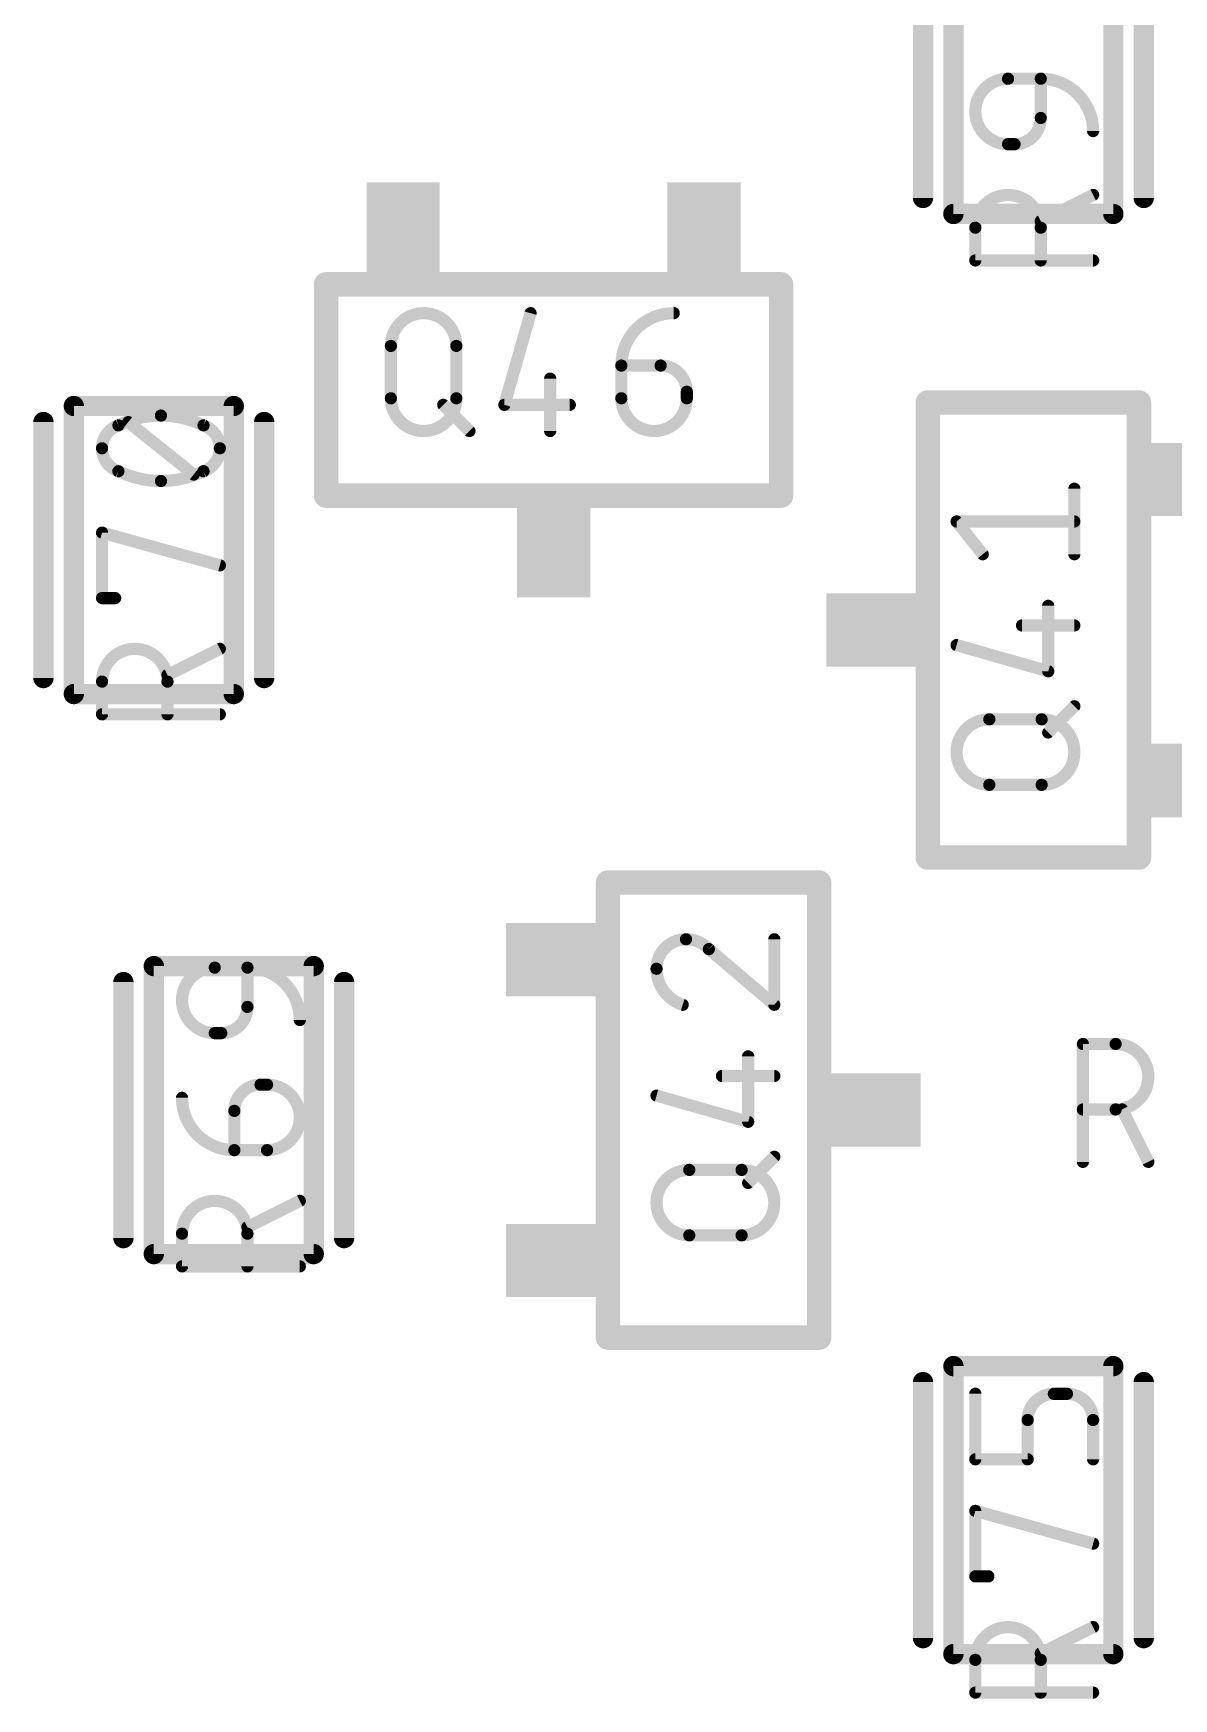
# Model space of a CAD drawing. Extents: x 0 to 107, y -11 to 54.
# Drawn here: x 63.75 to 70.88, y 36.82 to 47.23 of the extents above; entities that cross this region are included whole.
import ezdxf

# ---------------------------------------------------------------- set-up
doc = ezdxf.new("R2010")
doc.units = 0
for name, color, linetype in [('117', 253, 'CONTINUOUS'), ('21', 253, 'CONTINUOUS'), ('51', 253, 'CONTINUOUS')]:
    doc.layers.add(name, color=color, linetype=linetype)

# ---------------------------------------------------------------- blocks, each defined once
blk = doc.blocks.new('RECT')
blk.add_solid([(-0.5, -0.5), (0.5, -0.5), (-0.5, 0.5), (0.5, 0.5)])

msp = doc.modelspace()

# ---------------------------------------------------------------- linework, layer by layer
at = {"layer": '117'}
for points, const_width in [([(69.8416, 46.9453, 1), (69.8416, 46.5361)], 0.0762), ([(69.8416, 46.9644, 1), (69.8416, 46.9263)], 0.0381), ([(69.8416, 46.9263, 1), (69.8416, 46.9644)], 0.0381), ([(70.0652, 46.9453, 1), (70.0271, 46.9453)], 0.0381), ([(70.3736, 46.618, 0.4142), (70.0462, 46.9453)], 0.0762), ([(70.0462, 46.9644, 1), (70.0462, 46.9263)], 0.0381), ([(70.0462, 46.9263, 1), (70.0462, 46.9644)], 0.0381), ([(69.8825, 46.5361, 0.4142), (70.0462, 46.6998)], 0.0762), ([(70.0652, 46.6998, 1), (70.0271, 46.6998)], 0.0381), ([(70.0271, 46.6998, 1), (70.0652, 46.6998)], 0.0381), ([(70.3545, 46.618, 1), (70.3926, 46.618)], 0.0381), ([(69.8416, 46.5552, 1), (69.8416, 46.5171)], 0.0381), ([(69.8416, 46.5171, 1), (69.8416, 46.5552)], 0.0381), ([(69.8825, 46.5552, 1), (69.8825, 46.5171)], 0.0381), ([(69.8825, 46.5171, 1), (69.8825, 46.5552)], 0.0381), ([(70.0462, 46.0143, 1), (69.637, 46.0143)], 0.0762), ([(70.3821, 46.2019, 1), (70.365, 46.236)], 0.0381), ([(69.656, 46.0143, 1), (69.6179, 46.0143)], 0.0381), ([(69.6179, 46.0143, 1), (69.656, 46.0143)], 0.0381), ([(70.0377, 46.0723, 1), (70.0547, 46.0382)], 0.0381), ([(70.0652, 46.0143, 1), (70.0271, 46.0143)], 0.0381), ([(70.0271, 46.0143, 1), (70.0652, 46.0143)], 0.0381), ([(69.637, 45.8288, 1), (69.637, 45.7907)], 0.0381), ([(69.6179, 45.8097, 1), (69.656, 45.8097)], 0.0381), ([(70.0271, 45.8097, 1), (70.0652, 45.8097)], 0.0381), ([(70.3736, 45.7907, 1), (70.3736, 45.8288)], 0.0381), ([(66.3919, 45.2755, 1), (65.9826, 45.2755)], 0.0762), ([(66.8742, 45.4749, 1), (66.8376, 45.4854)], 0.0381), ([(67.7511, 45.4802, 0.4142), (67.4237, 45.1528)], 0.0762), ([(67.7511, 45.4611, 1), (67.7511, 45.4992)], 0.0381), ([(66.0017, 45.2755, 1), (65.9636, 45.2755)], 0.0381), ([(65.9636, 45.2755, 1), (66.0017, 45.2755)], 0.0381), ([(66.4109, 45.2755, 1), (66.3728, 45.2755)], 0.0381), ([(66.3728, 45.2755, 1), (66.4109, 45.2755)], 0.0381), ([(67.4237, 45.1718, 1), (67.4237, 45.1337)], 0.0381), ([(67.4428, 45.1528, 1), (67.4047, 45.1528)], 0.0381), ([(67.4047, 45.1528, 1), (67.4428, 45.1528)], 0.0381), ([(67.8329, 44.9891, 0.4142), (67.6692, 45.1528)], 0.0762), ([(67.6692, 45.1718, 1), (67.6692, 45.1337)], 0.0381), ([(67.6692, 45.1337, 1), (67.6692, 45.1718)], 0.0381), ([(66.9977, 45.0709, 1), (66.9596, 45.0709)], 0.0381), ([(65.9826, 44.9482, 1), (66.3919, 44.9482)], 0.0762), ([(66.0017, 44.9482, 1), (65.9636, 44.9482)], 0.0381), ([(65.9636, 44.9482, 1), (66.0017, 44.9482)], 0.0381), ([(66.4109, 44.9482, 1), (66.3728, 44.9482)], 0.0381), ([(66.3728, 44.9482, 1), (66.4109, 44.9482)], 0.0381), ([(67.4237, 44.9482, 1), (67.8329, 44.9482)], 0.0762), ([(67.4427, 44.9482, 1), (67.4047, 44.9482)], 0.0381), ([(67.4047, 44.9482, 1), (67.4428, 44.9482)], 0.0381), ([(67.852, 44.9891, 1), (67.8139, 44.9891)], 0.0381), ([(67.8139, 44.9891, 1), (67.852, 44.9891)], 0.0381), ([(67.852, 44.9482, 1), (67.8139, 44.9482)], 0.0381), ([(67.8139, 44.9482, 1), (67.852, 44.9482)], 0.0381), ([(64.5447, 44.8403, 0.1139), (64.2788, 44.7789)], 0.0762), ([(64.8107, 44.7789, 0.1139), (64.5447, 44.8403)], 0.0762), ([(64.5447, 44.8593, 1), (64.5447, 44.8212)], 0.0381), ([(64.5447, 44.8212, 1), (64.5447, 44.8593)], 0.0381), ([(66.3235, 44.9207, 1), (66.2965, 44.8938)], 0.0381), ([(66.6922, 44.9263, 1), (66.6922, 44.8882)], 0.0381), ([(66.6739, 44.9125, 1), (66.7105, 44.902)], 0.0381), ([(67.1014, 44.8882, 1), (67.1014, 44.9263)], 0.0381), ([(64.2788, 44.7789, 0.3205), (64.1764, 44.6357)], 0.0762), ([(64.2704, 44.796, 1), (64.2871, 44.7618)], 0.0381), ([(64.2849, 44.7609, 1), (64.2726, 44.7969)], 0.0381), ([(64.352, 44.8142, 1), (64.3282, 44.7845)], 0.0381), ([(64.913, 44.6357, 0.3205), (64.8107, 44.7789)], 0.0762), ([(64.8169, 44.7969, 1), (64.8046, 44.7609)], 0.0381), ([(64.8024, 44.7618, 1), (64.8191, 44.796)], 0.0381), ([(66.4602, 44.7301, 1), (66.4872, 44.757)], 0.0381), ([(66.9596, 44.7436, 1), (66.9977, 44.7436)], 0.0381), ([(64.1764, 44.6357, 0.3205), (64.2788, 44.4924)], 0.0762), ([(64.1955, 44.6357, 1), (64.1574, 44.6357)], 0.0381), ([(64.1574, 44.6357, 1), (64.1955, 44.6357)], 0.0381), ([(64.8107, 44.4924, 0.3204), (64.913, 44.6357)], 0.0762), ([(64.9321, 44.6357, 1), (64.894, 44.6357)], 0.0381), ([(64.894, 44.6357, 1), (64.9321, 44.6357)], 0.0381), ([(64.2871, 44.5096, 1), (64.2704, 44.4753)], 0.0381), ([(64.2788, 44.4924, 0.1139), (64.5447, 44.4311)], 0.0762), ([(64.2726, 44.4744, 1), (64.2849, 44.5105)], 0.0381), ([(64.5447, 44.4311, 0.1139), (64.8107, 44.4924)], 0.0762), ([(64.5447, 44.4501, 1), (64.5447, 44.412)], 0.0381), ([(64.5447, 44.412, 1), (64.5447, 44.4501)], 0.0381), ([(64.7375, 44.4571, 1), (64.7613, 44.4869)], 0.0381), ([(64.8046, 44.5105, 1), (64.8169, 44.4744)], 0.0381), ([(64.8191, 44.4753, 1), (64.8024, 44.5096)], 0.0381), ([(70.2755, 44.3829, 1), (70.2374, 44.3829)], 0.0381), ([(64.1815, 44.1271, 1), (64.1713, 44.0904)], 0.0381), ([(64.1955, 44.1088, 1), (64.1574, 44.1088)], 0.0381), ([(69.5198, 44.1974, 1), (69.5198, 44.1593)], 0.0381), ([(69.5347, 44.1902, 1), (69.505, 44.1664)], 0.0381), ([(70.2564, 44.1593, 1), (70.2564, 44.1974)], 0.0381), ([(64.9079, 43.8858, 1), (64.9181, 43.9225)], 0.0381), ([(69.6687, 43.9618, 1), (69.6984, 43.9856)], 0.0381), ([(70.2374, 43.9737, 1), (70.2755, 43.9737)], 0.0381), ([(64.1764, 43.7186, 1), (64.1764, 43.6805)], 0.0381), ([(64.1574, 43.6995, 1), (64.1955, 43.6995)], 0.0381), ([(64.2583, 43.6805, 1), (64.2583, 43.7186)], 0.0381), ([(70.1118, 43.6514, 1), (70.0737, 43.6514)], 0.0381), ([(69.9291, 43.5477, 1), (69.9291, 43.5096)], 0.0381), ([(70.2564, 43.5096, 1), (70.2564, 43.5477)], 0.0381), ([(64.5857, 43.1777, 1), (64.1764, 43.1777)], 0.0762), ([(64.9216, 43.3653, 1), (64.9045, 43.3994)], 0.0381), ([(69.5251, 43.4242, 1), (69.5146, 43.3876)], 0.0381), ([(64.1955, 43.1777, 1), (64.1574, 43.1777)], 0.0381), ([(64.1574, 43.1777, 1), (64.1955, 43.1777)], 0.0381), ([(64.5771, 43.2357, 1), (64.5942, 43.2016)], 0.0381), ([(64.6047, 43.1777, 1), (64.5666, 43.1777)], 0.0381), ([(64.5666, 43.1777, 1), (64.6047, 43.1777)], 0.0381), ([(70.0737, 43.2422, 1), (70.1118, 43.2422)], 0.0381), ([(70.0875, 43.2239, 1), (70.098, 43.2605)], 0.0381), ([(64.1764, 42.9922, 1), (64.1764, 42.9541)], 0.0381), ([(64.1574, 42.9731, 1), (64.1955, 42.9731)], 0.0381), ([(64.5666, 42.9731, 1), (64.6047, 42.9731)], 0.0381), ([(64.913, 42.9541, 1), (64.913, 42.9922)], 0.0381), ([(70.2699, 43.0102, 1), (70.243, 43.0372)], 0.0381), ([(69.7245, 42.9419, 1), (69.7245, 42.5326)], 0.0762), ([(69.7245, 42.9609, 1), (69.7245, 42.9228)], 0.0381), ([(69.7245, 42.9228, 1), (69.7245, 42.9609)], 0.0381), ([(70.0518, 42.5326, 1), (70.0518, 42.9419)], 0.0762), ([(70.0518, 42.9609, 1), (70.0518, 42.9228)], 0.0381), ([(70.0518, 42.9228, 1), (70.0518, 42.9609)], 0.0381), ([(70.0793, 42.8735, 1), (70.1062, 42.8465)], 0.0381), ([(69.7245, 42.5517, 1), (69.7245, 42.5136)], 0.0381), ([(69.7245, 42.5136, 1), (69.7245, 42.5517)], 0.0381), ([(70.0518, 42.5517, 1), (70.0518, 42.5136)], 0.0381), ([(70.0518, 42.5136, 1), (70.0518, 42.5517)], 0.0381), ([(67.8277, 41.5674, 0.4142), (67.6436, 41.3832)], 0.0762), ([(67.9709, 41.506, 0.2053), (67.8277, 41.5674)], 0.0762), ([(67.8277, 41.5864, 1), (67.8277, 41.5483)], 0.0381), ([(67.8277, 41.5483, 1), (67.8277, 41.5864)], 0.0381), ([(67.9833, 41.5205, 1), (67.9586, 41.4915)], 0.0381), ([(67.9571, 41.4928, 1), (67.9847, 41.5191)], 0.0381), ([(68.3992, 41.5674, 1), (68.3611, 41.5674)], 0.0381), ([(64.8811, 41.3903, 1), (64.8811, 40.9811)], 0.0762), ([(64.8811, 41.4093, 1), (64.8811, 41.3712)], 0.0381), ([(64.8811, 41.3712, 1), (64.8811, 41.4093)], 0.0381), ([(65.1047, 41.3903, 1), (65.0666, 41.3903)], 0.0381), ([(65.413, 41.0629, 0.4142), (65.0857, 41.3903)], 0.0762), ([(65.0857, 41.4093, 1), (65.0857, 41.3712)], 0.0381), ([(65.0857, 41.3712, 1), (65.0857, 41.4093)], 0.0381), ([(67.6436, 41.3832, 0.3252), (67.8072, 41.1581)], 0.0762), ([(67.6626, 41.3832, 1), (67.6245, 41.3832)], 0.0381), ([(67.6245, 41.3832, 1), (67.6626, 41.3832)], 0.0381), ([(64.922, 40.9811, 0.4142), (65.0857, 41.1447)], 0.0762), ([(65.1047, 41.1447, 1), (65.0666, 41.1447)], 0.0381), ([(65.0666, 41.1447, 1), (65.1047, 41.1447)], 0.0381), ([(67.8014, 41.14, 1), (67.8131, 41.1763)], 0.0381), ([(68.3611, 41.1581, 1), (68.3992, 41.1581)], 0.0381), ([(68.3678, 41.1436, 1), (68.3925, 41.1727)], 0.0381), ([(64.8811, 41.0001, 1), (64.8811, 40.962)], 0.0381), ([(64.8811, 40.962, 1), (64.8811, 41.0001)], 0.0381), ([(64.922, 41.0001, 1), (64.922, 40.962)], 0.0381), ([(64.922, 40.962, 1), (64.922, 41.0001)], 0.0381), ([(65.394, 41.0629, 1), (65.4321, 41.0629)], 0.0381), ([(70.3097, 40.9321, 1), (70.3097, 40.894)], 0.0381), ([(70.3288, 40.913, 1), (70.2907, 40.913)], 0.0381), ([(70.5143, 40.5038, 1), (70.5143, 40.913)], 0.0762), ([(70.5143, 40.9321, 1), (70.5143, 40.894)], 0.0381), ([(70.5143, 40.894, 1), (70.5143, 40.9321)], 0.0381), ([(68.2355, 40.8358, 1), (68.1974, 40.8358)], 0.0381), ([(65.1675, 40.6588, 0.4142), (65.0038, 40.4951)], 0.0762), ([(65.1675, 40.6778, 1), (65.1675, 40.6397)], 0.0381), ([(65.1675, 40.6397, 1), (65.1675, 40.6778)], 0.0381), ([(65.2084, 40.2495, 1), (65.2084, 40.6588)], 0.0762), ([(65.2084, 40.6778, 1), (65.2084, 40.6397)], 0.0381), ([(65.2084, 40.6397, 1), (65.2084, 40.6778)], 0.0381), ([(68.0528, 40.7321, 1), (68.0528, 40.694)], 0.0381), ([(68.3802, 40.694, 1), (68.3802, 40.7321)], 0.0381), ([(64.6764, 40.5769, 0.4142), (65.0038, 40.2495)], 0.0762), ([(64.6955, 40.5769, 1), (64.6574, 40.5769)], 0.0381), ([(67.6488, 40.6086, 1), (67.6383, 40.572)], 0.0381), ([(65.0229, 40.4951, 1), (64.9848, 40.4951)], 0.0381), ([(64.9848, 40.4951, 1), (65.0229, 40.4951)], 0.0381), ([(70.3097, 40.5229, 1), (70.3097, 40.4848)], 0.0381), ([(70.5143, 40.5229, 1), (70.5143, 40.4848)], 0.0381), ([(70.5143, 40.4848, 1), (70.5143, 40.5229)], 0.0381), ([(70.5723, 40.5123, 1), (70.5382, 40.4953)], 0.0381), ([(68.1974, 40.4266, 1), (68.2355, 40.4266)], 0.0381), ([(68.2112, 40.4083, 1), (68.2217, 40.4449)], 0.0381), ([(65.0038, 40.2686, 1), (65.0038, 40.2305)], 0.0381), ([(65.0038, 40.2305, 1), (65.0038, 40.2686)], 0.0381), ([(65.2084, 40.2686, 1), (65.2084, 40.2305)], 0.0381), ([(65.2084, 40.2305, 1), (65.2084, 40.2686)], 0.0381), ([(64.9848, 40.2495, 1), (65.0229, 40.2495)], 0.0381), ([(68.3936, 40.1947, 1), (68.3667, 40.2216)], 0.0381), ([(70.2907, 40.1764, 1), (70.3288, 40.1764)], 0.0381), ([(70.7019, 40.1679, 1), (70.736, 40.185)], 0.0381), ([(67.8482, 40.1263, 1), (67.8482, 39.7171)], 0.0762), ([(67.8482, 40.1453, 1), (67.8482, 40.1072)], 0.0381), ([(67.8482, 40.1072, 1), (67.8482, 40.1453)], 0.0381), ([(68.1756, 39.7171, 1), (68.1756, 40.1263)], 0.0762), ([(68.1756, 40.1453, 1), (68.1756, 40.1072)], 0.0381), ([(68.1756, 40.1072, 1), (68.1756, 40.1453)], 0.0381), ([(68.203, 40.0579, 1), (68.2299, 40.031)], 0.0381), ([(65.0857, 39.7277, 1), (64.6764, 39.7277)], 0.0762), ([(65.4216, 39.9153, 1), (65.4045, 39.9494)], 0.0381), ([(64.6955, 39.7277, 1), (64.6574, 39.7277)], 0.0381), ([(65.0771, 39.7857, 1), (65.0942, 39.7516)], 0.0381), ([(65.1047, 39.7277, 1), (65.0666, 39.7277)], 0.0381), ([(64.6574, 39.7277, 1), (64.6955, 39.7277)], 0.0381), ([(65.0666, 39.7277, 1), (65.1047, 39.7277)], 0.0381), ([(67.8482, 39.7361, 1), (67.8482, 39.698)], 0.0381), ([(67.8482, 39.698, 1), (67.8482, 39.7361)], 0.0381), ([(68.1756, 39.7361, 1), (68.1756, 39.698)], 0.0381), ([(68.1756, 39.698, 1), (68.1756, 39.7361)], 0.0381), ([(64.6764, 39.5422, 1), (64.6764, 39.5041)], 0.0381), ([(65.413, 39.5041, 1), (65.413, 39.5422)], 0.0381), ([(64.6574, 39.5231, 1), (64.6955, 39.5231)], 0.0381), ([(65.0666, 39.5231, 1), (65.1047, 39.5231)], 0.0381), ([(69.656, 38.7269, 1), (69.6179, 38.7269)], 0.0381), ([(70.128, 38.7269, 0.4142), (69.9643, 38.5632)], 0.0762), ([(70.128, 38.7459, 1), (70.128, 38.7078)], 0.0381), ([(70.128, 38.7078, 1), (70.128, 38.7459)], 0.0381), ([(70.3736, 38.5632, 0.4142), (70.2099, 38.7269)], 0.0762), ([(70.2099, 38.7459, 1), (70.2099, 38.7078)], 0.0381), ([(70.2099, 38.7078, 1), (70.2099, 38.7459)], 0.0381), ([(69.9834, 38.5632, 1), (69.9453, 38.5632)], 0.0381), ([(69.9453, 38.5632, 1), (69.9834, 38.5632)], 0.0381), ([(70.3926, 38.5632, 1), (70.3545, 38.5632)], 0.0381), ([(70.3545, 38.5632, 1), (70.3926, 38.5632)], 0.0381), ([(69.637, 38.3367, 1), (69.637, 38.2986)], 0.0381), ([(69.6179, 38.3176, 1), (69.656, 38.3176)], 0.0381), ([(69.9453, 38.3176, 1), (69.9834, 38.3176)], 0.0381), ([(69.9643, 38.2986, 1), (69.9643, 38.3367)], 0.0381), ([(70.3545, 38.3176, 1), (70.3926, 38.3176)], 0.0381), ([(69.656, 37.9953, 1), (69.6179, 37.9953)], 0.0381), ([(69.6421, 38.0137, 1), (69.6319, 37.977)], 0.0381), ([(70.3685, 37.7724, 1), (70.3787, 37.8091)], 0.0381), ([(69.637, 37.6052, 1), (69.637, 37.5671)], 0.0381), ([(69.6179, 37.5861, 1), (69.656, 37.5861)], 0.0381), ([(69.7188, 37.5671, 1), (69.7188, 37.6052)], 0.0381), ([(70.0462, 37.0643, 1), (69.637, 37.0643)], 0.0762), ([(70.3821, 37.2519, 1), (70.365, 37.286)], 0.0381), ([(69.656, 37.0643, 1), (69.6179, 37.0643)], 0.0381), ([(69.6179, 37.0643, 1), (69.656, 37.0643)], 0.0381), ([(70.0377, 37.1223, 1), (70.0547, 37.0882)], 0.0381), ([(70.0652, 37.0643, 1), (70.0271, 37.0643)], 0.0381), ([(70.0271, 37.0643, 1), (70.0652, 37.0643)], 0.0381), ([(69.637, 36.8788, 1), (69.637, 36.8407)], 0.0381), ([(69.6179, 36.8597, 1), (69.656, 36.8597)], 0.0381), ([(70.0271, 36.8597, 1), (70.0652, 36.8597)], 0.0381), ([(70.3736, 36.8407, 1), (70.3736, 36.8788)], 0.0381)]:
    msp.add_lwpolyline(points, format="xyb", dxfattribs=dict(at, const_width=const_width))
at = {"layer": '117', "const_width": 0.0762}
for points in [[(69.8416, 46.9453), (70.0462, 46.9453)], [(70.0462, 46.9453), (70.0462, 46.6998)], [(69.8825, 46.5361), (69.8416, 46.5361)], [(70.3736, 46.2189), (70.0462, 46.0553)], [(69.637, 45.8097), (69.637, 46.0143)], [(70.0462, 46.0143), (70.0462, 45.8097)], [(70.3736, 45.8097), (69.637, 45.8097)], [(66.8559, 45.4802), (66.6922, 44.9072)], [(65.9826, 44.9482), (65.9826, 45.2755)], [(66.3919, 45.2755), (66.3919, 44.9482)], [(67.4237, 45.1528), (67.6692, 45.1528)], [(67.4237, 44.9482), (67.4237, 45.1528)], [(66.9786, 45.0709), (66.9786, 44.7436)], [(67.8329, 44.9891), (67.8329, 44.9482)], [(66.31, 44.9072), (66.4737, 44.7436)], [(66.6922, 44.9072), (67.1014, 44.9072)], [(64.7494, 44.472), (64.3401, 44.7994)], [(70.2564, 43.9737), (70.2564, 44.3829)], [(64.1764, 43.6995), (64.1764, 44.1088)], [(64.1764, 44.1088), (64.913, 43.9041)], [(69.6835, 43.9737), (69.5198, 44.1783)], [(69.5198, 44.1783), (70.2564, 44.1783)], [(64.2583, 43.6995), (64.1764, 43.6995)], [(70.0928, 43.2422), (70.0928, 43.6514)], [(69.9291, 43.5286), (70.2564, 43.5286)], [(64.913, 43.3824), (64.5857, 43.2187)], [(69.5198, 43.4059), (70.0928, 43.2422)], [(64.1764, 42.9731), (64.1764, 43.1777)], [(64.5857, 43.1777), (64.5857, 42.9731)], [(64.913, 42.9731), (64.1764, 42.9731)], [(70.0928, 42.86), (70.2564, 43.0237)], [(69.7245, 42.9419), (70.0518, 42.9419)], [(70.0518, 42.5326), (69.7245, 42.5326)], [(67.9709, 41.506), (68.3802, 41.1581)], [(68.3802, 41.1581), (68.3802, 41.5674)], [(64.8811, 41.3903), (65.0857, 41.3903)], [(65.0857, 41.3903), (65.0857, 41.1447)], [(64.922, 40.9811), (64.8811, 40.9811)], [(70.3097, 40.1764), (70.3097, 40.913)], [(70.3097, 40.913), (70.5143, 40.913)], [(68.2165, 40.4266), (68.2165, 40.8358)], [(65.1675, 40.6588), (65.2084, 40.6588)], [(68.0528, 40.7131), (68.3802, 40.7131)], [(67.6436, 40.5903), (68.2165, 40.4266)], [(65.0038, 40.2495), (65.0038, 40.4951)], [(70.5143, 40.5038), (70.3097, 40.5038)], [(70.7189, 40.1764), (70.5553, 40.5038)], [(65.2084, 40.2495), (65.0038, 40.2495)], [(68.2165, 40.0445), (68.3802, 40.2081)], [(67.8482, 40.1263), (68.1756, 40.1263)], [(65.413, 39.9324), (65.0857, 39.7687)], [(64.6764, 39.5231), (64.6764, 39.7277)], [(65.0857, 39.7277), (65.0857, 39.5231)], [(68.1756, 39.7171), (67.8482, 39.7171)], [(65.413, 39.5231), (64.6764, 39.5231)], [(69.637, 38.3176), (69.637, 38.7269)], [(70.2099, 38.7269), (70.128, 38.7269)], [(69.9643, 38.5632), (69.9643, 38.3176)], [(70.3736, 38.3176), (70.3736, 38.5632)], [(69.9643, 38.3176), (69.637, 38.3176)], [(69.637, 37.5861), (69.637, 37.9953)], [(69.637, 37.9953), (70.3736, 37.7907)], [(69.7188, 37.5861), (69.637, 37.5861)], [(70.3736, 37.2689), (70.0462, 37.1053)], [(69.637, 36.8597), (69.637, 37.0643)], [(70.0462, 37.0643), (70.0462, 36.8597)], [(70.3736, 36.8597), (69.637, 36.8597)]]:
    msp.add_lwpolyline(points, dxfattribs=at)
at = {"layer": '21', "const_width": 0.127}
for points in [[(69.31, 46.2), (69.31, 47.8)], [(70.69, 46.2), (70.69, 47.8)], [(63.81, 44.8), (63.81, 43.2)], [(65.19, 44.8), (65.19, 43.2)], [(64.31, 41.3), (64.31, 39.7)], [(65.69, 41.3), (65.69, 39.7)], [(69.31, 38.8), (69.31, 37.2)], [(70.69, 38.8), (70.69, 37.2)]]:
    msp.add_lwpolyline(points, dxfattribs=at)
at = {"layer": '21', "const_width": 0.0635}
for points in [[(69.2782, 46.2, 1), (69.3418, 46.2)], [(70.6582, 46.2, 1), (70.7218, 46.2)], [(63.8418, 44.8, 1), (63.7782, 44.8)], [(65.2218, 44.8, 1), (65.1582, 44.8)], [(63.7782, 43.2, 1), (63.8418, 43.2)], [(65.1582, 43.2, 1), (65.2218, 43.2)], [(64.3418, 41.3, 1), (64.2782, 41.3)], [(65.7218, 41.3, 1), (65.6582, 41.3)], [(64.2782, 39.7, 1), (64.3418, 39.7)], [(65.6582, 39.7, 1), (65.7218, 39.7)], [(69.3418, 38.8, 1), (69.2782, 38.8)], [(70.7218, 38.8, 1), (70.6582, 38.8)], [(69.2782, 37.2, 1), (69.3418, 37.2)], [(70.6582, 37.2, 1), (70.7218, 37.2)]]:
    msp.add_lwpolyline(points, format="xyb", dxfattribs=at)
at = {"layer": '51'}
for points, const_width in [([(69.5, 46.1), (69.5, 47.9)], 0.127), ([(70.5, 46.1), (70.5, 47.9)], 0.127), ([(69.5, 46.1), (70.5, 46.1)], 0.127), ([(65.5776, 44.3396), (65.5776, 45.6604)], 0.1524), ([(65.5776, 45.6604), (68.4224, 45.6604)], 0.1524), ([(68.4224, 45.6604), (68.4224, 44.3396)], 0.1524), ([(64, 44.9), (64, 43.1)], 0.127), ([(65, 44.9), (64, 44.9)], 0.127), ([(65, 44.9), (65, 43.1)], 0.127), ([(69.3396, 44.9224), (70.6604, 44.9224)], 0.1524), ([(69.3396, 42.0776), (69.3396, 44.9224)], 0.1524), ([(70.6604, 44.9224), (70.6604, 42.0776)], 0.1524), ([(68.4224, 44.3396), (65.5776, 44.3396)], 0.1524), ([(65, 43.1), (64, 43.1)], 0.127), ([(70.6604, 42.0776), (69.3396, 42.0776)], 0.1524), ([(67.3396, 39.0776), (67.3396, 41.9224)], 0.1524), ([(67.3396, 41.9224), (68.6604, 41.9224)], 0.1524), ([(68.6604, 41.9224), (68.6604, 39.0776)], 0.1524), ([(64.5, 41.4), (64.5, 39.6)], 0.127), ([(65.5, 41.4), (64.5, 41.4)], 0.127), ([(65.5, 41.4), (65.5, 39.6)], 0.127), ([(65.5, 39.6), (64.5, 39.6)], 0.127), ([(68.6604, 39.0776), (67.3396, 39.0776)], 0.1524), ([(69.5, 38.9), (69.5, 37.1)], 0.127), ([(70.5, 38.9), (69.5, 38.9)], 0.127), ([(70.5, 38.9), (70.5, 37.1)], 0.127), ([(70.5, 37.1), (69.5, 37.1)], 0.127)]:
    msp.add_lwpolyline(points, dxfattribs=dict(at, const_width=const_width))
for points, const_width in [([(69.5, 46.1318, 1), (69.5, 46.0682)], 0.0635), ([(69.4682, 46.1, 1), (69.5318, 46.1)], 0.0635), ([(70.4682, 46.1, 1), (70.5318, 46.1)], 0.0635), ([(70.5, 46.0682, 1), (70.5, 46.1318)], 0.0635), ([(65.6157, 45.6604, 1), (65.5395, 45.6604)], 0.0762), ([(65.5776, 45.6985, 1), (65.5776, 45.6223)], 0.0762), ([(68.4605, 45.6604, 1), (68.3843, 45.6604)], 0.0762), ([(68.4224, 45.6223, 1), (68.4224, 45.6985)], 0.0762), ([(64.0318, 44.9, 1), (63.9682, 44.9)], 0.0635), ([(64, 44.9318, 1), (64, 44.8683)], 0.0635), ([(65.0318, 44.9, 1), (64.9682, 44.9)], 0.0635), ([(65, 44.8683, 1), (65, 44.9318)], 0.0635), ([(69.3396, 44.9605, 1), (69.3396, 44.8843)], 0.0762), ([(69.3777, 44.9224, 1), (69.3015, 44.9224)], 0.0762), ([(70.6985, 44.9224, 1), (70.6223, 44.9224)], 0.0762), ([(70.6604, 44.8843, 1), (70.6604, 44.9605)], 0.0762), ([(65.5776, 44.3777, 1), (65.5776, 44.3015)], 0.0762), ([(65.5395, 44.3396, 1), (65.6157, 44.3396)], 0.0762), ([(68.3843, 44.3396, 1), (68.4605, 44.3396)], 0.0762), ([(68.4224, 44.3015, 1), (68.4224, 44.3777)], 0.0762), ([(64, 43.1318, 1), (64, 43.0682)], 0.0635), ([(63.9682, 43.1, 1), (64.0318, 43.1)], 0.0635), ([(64.9682, 43.1, 1), (65.0318, 43.1)], 0.0635), ([(65, 43.0682, 1), (65, 43.1318)], 0.0635), ([(69.3396, 42.1157, 1), (69.3396, 42.0395)], 0.0762), ([(70.6604, 42.0395, 1), (70.6604, 42.1157)], 0.0762), ([(69.3015, 42.0776, 1), (69.3777, 42.0776)], 0.0762), ([(70.6223, 42.0776, 1), (70.6985, 42.0776)], 0.0762), ([(67.3777, 41.9224, 1), (67.3015, 41.9224)], 0.0762), ([(67.3396, 41.9605, 1), (67.3396, 41.8843)], 0.0762), ([(68.6985, 41.9224, 1), (68.6223, 41.9224)], 0.0762), ([(68.6604, 41.8843, 1), (68.6604, 41.9605)], 0.0762), ([(64.5318, 41.4, 1), (64.4682, 41.4)], 0.0635), ([(64.5, 41.4318, 1), (64.5, 41.3682)], 0.0635), ([(65.5318, 41.4, 1), (65.4682, 41.4)], 0.0635), ([(65.5, 41.3682, 1), (65.5, 41.4318)], 0.0635), ([(64.5, 39.6318, 1), (64.5, 39.5682)], 0.0635), ([(65.5, 39.5682, 1), (65.5, 39.6318)], 0.0635), ([(64.4682, 39.6, 1), (64.5318, 39.6)], 0.0635), ([(65.4682, 39.6, 1), (65.5318, 39.6)], 0.0635), ([(67.3396, 39.1157, 1), (67.3396, 39.0395)], 0.0762), ([(68.6604, 39.0395, 1), (68.6604, 39.1157)], 0.0762), ([(67.3015, 39.0776, 1), (67.3777, 39.0776)], 0.0762), ([(68.6223, 39.0776, 1), (68.6985, 39.0776)], 0.0762), ([(69.5318, 38.9, 1), (69.4682, 38.9)], 0.0635), ([(69.5, 38.9318, 1), (69.5, 38.8682)], 0.0635), ([(70.5318, 38.9, 1), (70.4682, 38.9)], 0.0635), ([(70.5, 38.8682, 1), (70.5, 38.9318)], 0.0635), ([(69.5, 37.1318, 1), (69.5, 37.0682)], 0.0635), ([(70.5, 37.0682, 1), (70.5, 37.1318)], 0.0635), ([(69.4682, 37.1, 1), (69.5318, 37.1)], 0.0635), ([(70.4682, 37.1, 1), (70.5318, 37.1)], 0.0635)]:
    msp.add_lwpolyline(points, format="xyb", dxfattribs=dict(at, const_width=const_width))

# ---------------------------------------------------------------- block references
for p, xscale, yscale, rotation in [((66.0598, 46.004), 0.4564, 0.5857, 180), ((67.9406, 46.0042), 0.4588, 0.5859, 180), ((71.004, 44.4402), 0.4564, 0.5857, 90), ((67, 43.9966), 0.4573, 0.584, 180), ((68.9966, 43.5), 0.4573, 0.584, 90), ((71.0042, 42.5594), 0.4588, 0.5859, 90), ((66.9958, 41.4406), 0.4588, 0.5859, 270), ((69.0034, 40.5), 0.4573, 0.584, 270), ((66.996, 39.5598), 0.4564, 0.5857, 270)]:
    msp.add_blockref('RECT', p, dxfattribs=dict(at, xscale=xscale, yscale=yscale, rotation=rotation))

doc.saveas('drawing.dxf')
